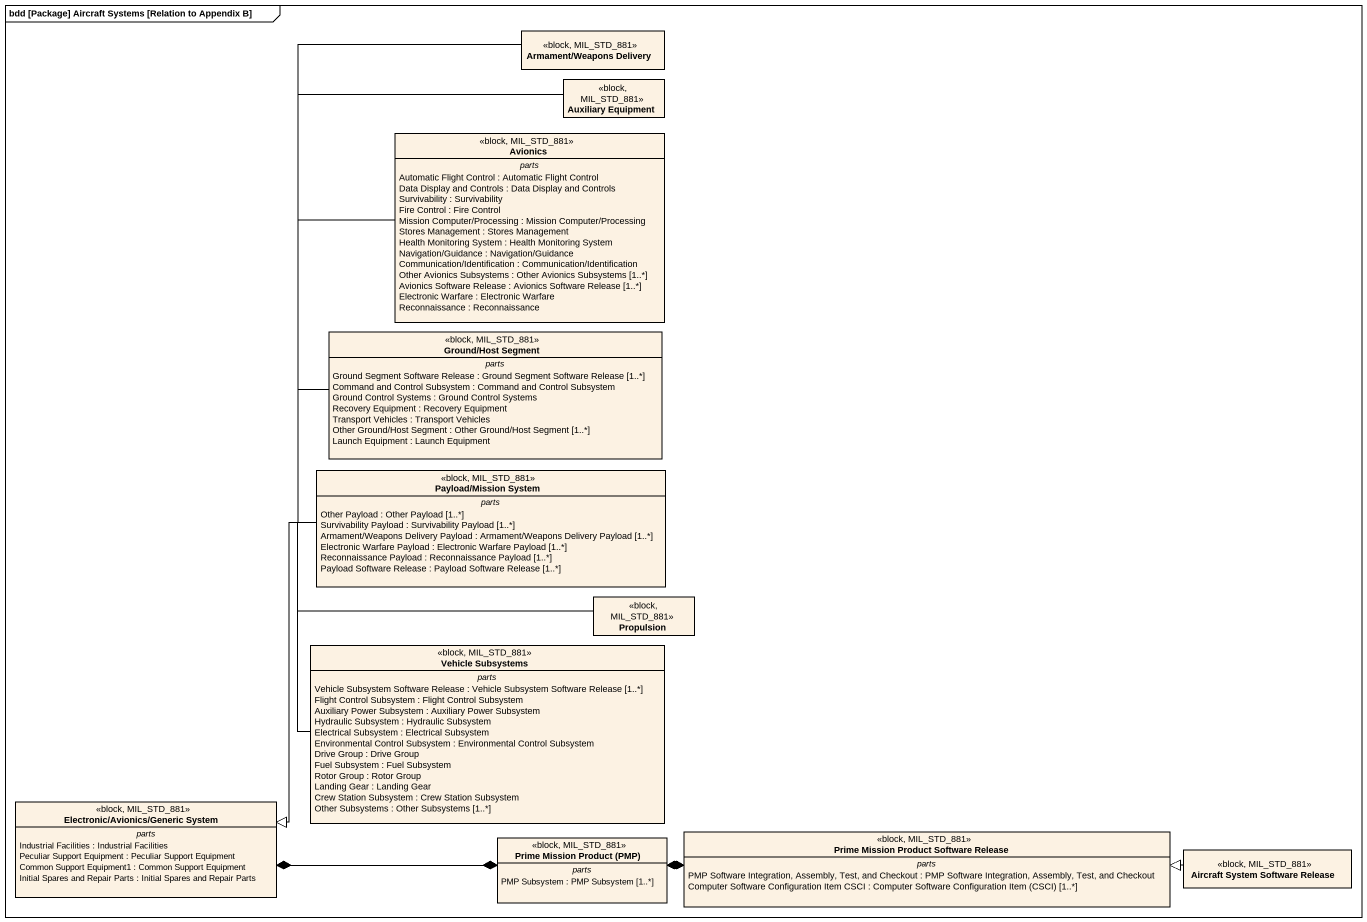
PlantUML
@startuml
mainframe bdd [Package] Aircraft Systems [Relation to Appendix B]
hide circle
hide empty members
class "Armament/Weapons Delivery" as Armament_Weapons_Delivery <<block, MIL_STD_881>>
class "Auxiliary Equipment" as Auxiliary_Equipment <<block, MIL_STD_881>>
class Avionics <<block, MIL_STD_881>> {
  -- parts --
  Automatic Flight Control : Automatic Flight Control
  Data Display and Controls : Data Display and Controls
  Survivability : Survivability
  Fire Control : Fire Control
  Mission Computer/Processing : Mission Computer/Processing
  Stores Management : Stores Management
  Health Monitoring System : Health Monitoring System
  Navigation/Guidance : Navigation/Guidance
  Communication/Identification : Communication/Identification
  Other Avionics Subsystems : Other Avionics Subsystems [1..*]
  Avionics Software Release : Avionics Software Release [1..*]
  Electronic Warfare : Electronic Warfare
  Reconnaissance : Reconnaissance
}
class "Ground/Host Segment" as Ground_Host_Segment <<block, MIL_STD_881>> {
  -- parts --
  Ground Segment Software Release : Ground Segment Software Release [1..*]
  Command and Control Subsystem : Command and Control Subsystem
  Ground Control Systems : Ground Control Systems
  Recovery Equipment : Recovery Equipment
  Transport Vehicles : Transport Vehicles
  Other Ground/Host Segment : Other Ground/Host Segment [1..*]
  Launch Equipment : Launch Equipment
}
class "Payload/Mission System" as Payload_Mission_System <<block, MIL_STD_881>> {
  -- parts --
  Other Payload : Other Payload [1..*]
  Survivability Payload : Survivability Payload [1..*]
  Armament/Weapons Delivery Payload : Armament/Weapons Delivery Payload [1..*]
  Electronic Warfare Payload : Electronic Warfare Payload [1..*]
  Reconnaissance Payload : Reconnaissance Payload [1..*]
  Payload Software Release : Payload Software Release [1..*]
}
class Propulsion <<block, MIL_STD_881>>
class "Vehicle Subsystems" as Vehicle_Subsystems <<block, MIL_STD_881>> {
  -- parts --
  Vehicle Subsystem Software Release : Vehicle Subsystem Software Release [1..*]
  Flight Control Subsystem : Flight Control Subsystem
  Auxiliary Power Subsystem : Auxiliary Power Subsystem
  Hydraulic Subsystem : Hydraulic Subsystem
  Electrical Subsystem : Electrical Subsystem
  Environmental Control Subsystem : Environmental Control Subsystem
  Drive Group : Drive Group
  Fuel Subsystem : Fuel Subsystem
  Rotor Group : Rotor Group
  Landing Gear : Landing Gear
  Crew Station Subsystem : Crew Station Subsystem
  Other Subsystems : Other Subsystems [1..*]
}
class "Electronic/Avionics/Generic System" as Electronic_Avionics_Generic <<block, MIL_STD_881>> {
  -- parts --
  Industrial Facilities : Industrial Facilities
  Peculiar Support Equipment : Peculiar Support Equipment
  Common Support Equipment1 : Common Support Equipment
  Initial Spares and Repair Parts : Initial Spares and Repair Parts
}
class "Prime Mission Product (PMP)" as Prime_Mission_Product_PMP <<block, MIL_STD_881>> {
  -- parts --
  PMP Subsystem : PMP Subsystem [1..*]
}
class "Prime Mission Product Software Release" as Prime_Mission_Product <<block, MIL_STD_881>> {
  -- parts --
  PMP Software Integration, Assembly, Test, and Checkout : PMP Software Integration, Assembly, Test, and Checkout
  {field} Computer Software Configuration Item CSCI : Computer Software Configuration Item (CSCI) [1..*]
}
class "Aircraft System Software Release" as Aircraft_System_Software <<block, MIL_STD_881>>
Armament_Weapons_Delivery --|> Electronic_Avionics_Generic
Auxiliary_Equipment --|> Electronic_Avionics_Generic
Avionics --|> Electronic_Avionics_Generic
Ground_Host_Segment --|> Electronic_Avionics_Generic
Payload_Mission_System --|> Electronic_Avionics_Generic
Propulsion -left-|> Electronic_Avionics_Generic
Vehicle_Subsystems -left-|> Electronic_Avionics_Generic
Electronic_Avionics_Generic *-right-* Prime_Mission_Product_PMP
Prime_Mission_Product_PMP *-right-* Prime_Mission_Product
Aircraft_System_Software -left-|> Prime_Mission_Product
@enduml
